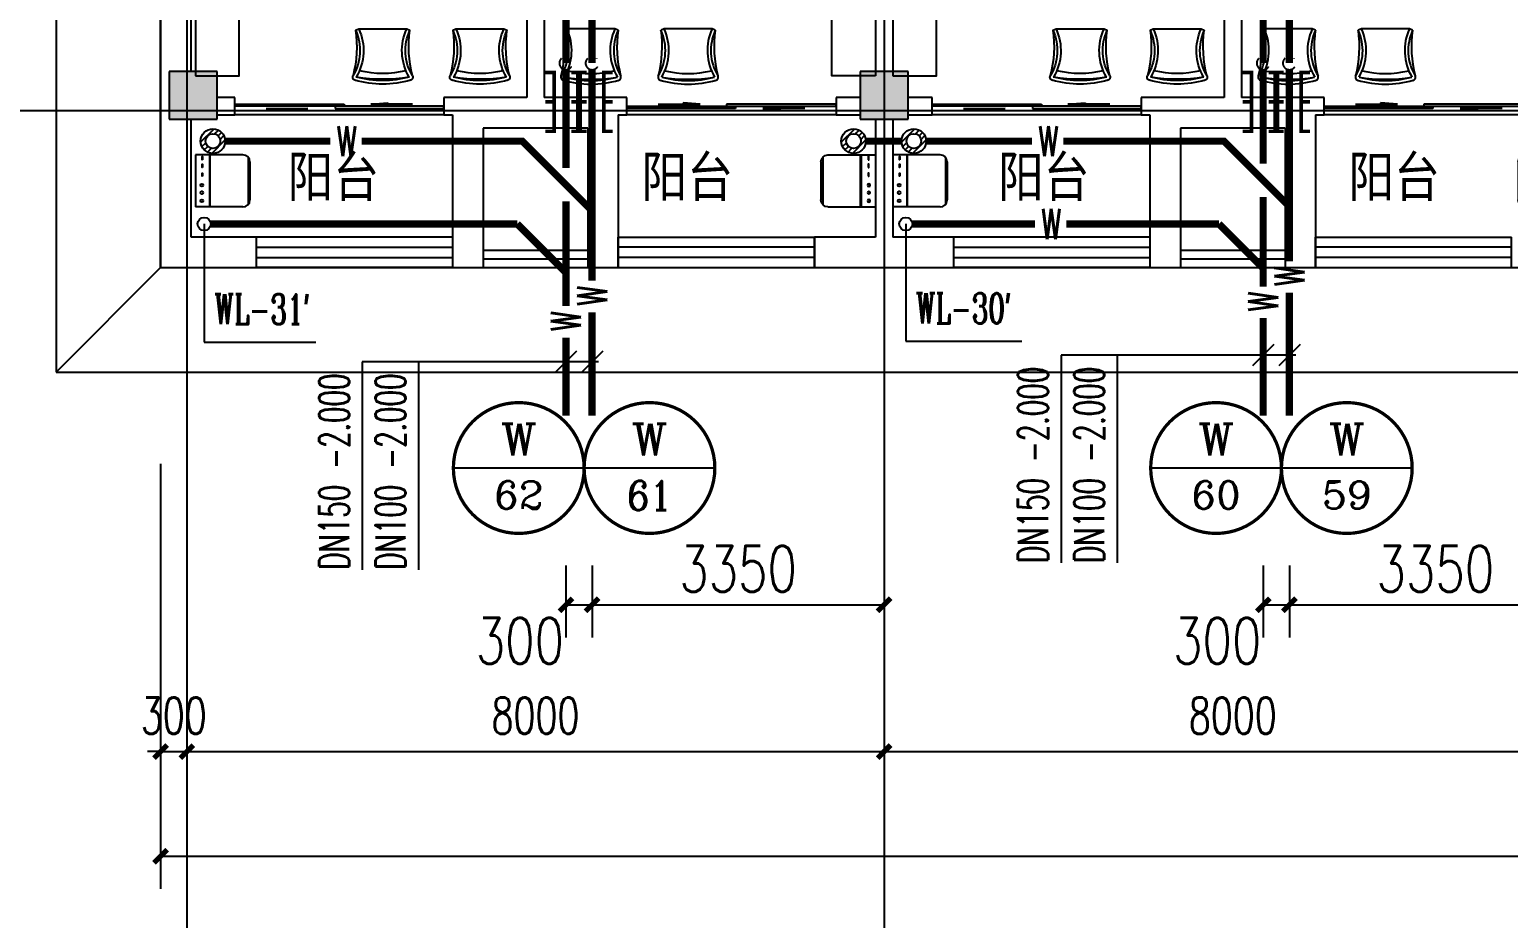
# Model space of a CAD drawing. Extents: x 0 to 2838408, y -923048 to 203859.
# Drawn here: x 2343413 to 2360380, y -276755 to -266563 of the extents above; entities that cross this region are included whole.
import ezdxf
from ezdxf.enums import TextEntityAlignment as Align

# ---------------------------------------------------------------- set-up
doc = ezdxf.new("R2010")
doc.units = 0
doc.header["$LTSCALE"] = 1000
doc.linetypes.add('DASH', pattern=[0.35, 0.25, -0.1])
for name, color, linetype in [('A-Fixt', 81, 'Continuous'), ('AXIS', 3, 'Continuous'), ('COLUMN', 9, 'Continuous'), ('DIM_污水', 3, 'Continuous'), ('DIM_消防', 3, 'Continuous'), ('DOTE', 8, 'Continuous'), ('E2-栏杆', 92, 'Continuous'), ('EQUIP_地漏', 7, 'Continuous'), ('GROUND', 2, 'Continuous'), ('PIPE-污水', 2, 'DASH'), ('PUB_HATCH', 8, 'Continuous'), ('PUB_TEXT', 7, 'Continuous'), ('TEXT_污水', 7, 'Continuous'), ('TWT_DIM', 3, 'Continuous'), ('VALVE_污水', 7, 'Continuous'), ('VPIPE-污水', 2, 'Continuous'), ('WALL', 9, 'Continuous'), ('WINDOW', 4, 'Continuous'), ('XREF', 8, 'Continuous'), ('配景', 3, 'Continuous')]:
    doc.layers.add(name, color=color, linetype=linetype)
doc.styles.add('_TCH_DIM_T3', font='SIMPLEX', dxfattribs={"width": 0.75, "bigfont": 'HZTXT'})
doc.styles.add('_TWT_CIRCLE', font='COMPLEX', dxfattribs={"width": 1.1, "height": 2.3, "bigfont": 'HZTXT'})
doc.styles.add('_TWT_PIPEDN', font='SIMPLEX', dxfattribs={"width": 0.8, "height": 2.3, "bigfont": 'HZTXT'})
doc.styles.add('_TWT_PIPETEXT', font='SIMPLEX', dxfattribs={"width": 0.8, "height": 2.3, "bigfont": 'HZTXT'})
doc.styles.add('_TWT_SERIAL', font='COMPLEX', dxfattribs={"width": 0.8, "height": 2.3, "bigfont": 'HZTXT'})
doc.styles.add('A_DIM_T3', font='SIMPLEX', dxfattribs={"width": 0.7, "bigfont": 'HZ'})
doc.styles.get("Standard").update_dxf_attribs({"font": 'geniso.shx', "bigfont": 'hztxt.shx'})
doc.dimstyles.new('_TCH_ARCH&&150', dxfattribs={"dimtxt": 420, "dimasz": 150, "dimexe": 375, "dimexo": 450, "dimgap": 202.5, "dimtad": 1, "dimdec": 0, "dimzin": 0, "dimdsep": 46, "dimtxsty": 'A_DIM_T3', "dimblk": 'ARCHTICK', "dimcen": 0.09, "dimclrt": 7, "dimazin": 2, "dimtfac": 1, "dimtdec": 0, "dimtix": 1, "dimtmove": 2, "dimatfit": 3, "dimfxl": 150, "dimtolj": 1, "dimtzin": 0, "dimarcsym": 0})
doc.dimstyles.new('_TWT_ARCH&&150', dxfattribs={"dimtxt": 525, "dimasz": 150, "dimexe": 375, "dimexo": 450, "dimgap": 150, "dimtad": 1, "dimdec": 0, "dimzin": 0, "dimdsep": 46, "dimtxsty": '_TCH_DIM_T3', "dimblk": 'ARCHTICK', "dimcen": 0.09, "dimclrt": 7, "dimazin": 2, "dimtfac": 1, "dimtdec": 0, "dimtix": 1, "dimtmove": 2, "dimatfit": 3, "dimfxl": 1, "dimtolj": 1, "dimtzin": 0, "dimarcsym": 0})

# ---------------------------------------------------------------- blocks, each defined once
blk = doc.blocks.new('单人床')
at = {"layer": 'A-Fixt'}
for p, q in [((47774, 13973), (48674, 13973)), ((47774, 12073), (48674, 13973)), ((47774, 12073), (48674, 12073))]:
    blk.add_line(p, q, dxfattribs=at)
blk.add_lwpolyline([(47774, 14023), (48674, 14023), (48674, 12023), (47774, 12023), (47774, 14023)], dxfattribs=at)
blk = doc.blocks.new('CH_AP01')
for p, q in [((-311, 17), (-275, 0)), ((-275, 0), (275, 0)), ((275, 0), (311, 17))]:
    blk.add_line(p, q)
for centre, radius, start, end in [((-307, 555), 37.8, 100.1859, 202.8359), ((-1658, 202), 1360, 352.1659, 14.4283), ((-824, 250), 563, 335.5038, 31.0903), ((0, -579), 1213, 74.7104, 105.2896), ((0, -579), 1173, 75.0287, 104.9713), ((0, -1278), 1857, 80.611, 99.389), ((-824, 250), 603, 335.5038, 30.2691), ((0, -579), 1093, 75.8767, 104.1233), ((824, 250), 603, 149.7309, 204.4962), ((824, 250), 563, 148.9097, 204.4962), ((1658, 202), 1360, 165.5717, 187.8341), ((307, 555), 37.8, 337.1641, 79.8141)]:
    blk.add_arc(centre, radius, start, end)
blk = doc.blocks.new('A$C61295E98')
at = {"color": 3}
for p, q in [((544, 598), (0, 598)), ((0, 598), (0, 0)), ((161, 598), (161, 0)), ((170, 0), (170, 598)), ((603, 572), (603, 26)), ((624, 518), (624, 80)), ((544, 0), (0, 0))]:
    blk.add_line(p, q, dxfattribs=at)
for points in [[(82, 540), (75, 540), (75, 577), (82, 577)], [(82, 453), (75, 453), (75, 490), (82, 490)], [(82, 353), (75, 353), (75, 389), (82, 389)]]:
    blk.add_lwpolyline(points, close=True, dxfattribs=at)
for centre in [(74, 250), (74, 164), (74, 71)]:
    blk.add_circle(centre, 15.7, dxfattribs=at)
for centre, start, end in [((544, 518), 360, 90), ((544, 80), 270, 0)]:
    blk.add_arc(centre, 80, start, end, dxfattribs=at)
blk = doc.blocks.new('宿舍')
at = {"layer": 'A-Fixt'}
for p, q in [((47854, 13802), (48354, 15702)), ((48354, 13802), (47854, 15702)), ((47854, 13802), (48354, 13802))]:
    blk.add_line(p, q, dxfattribs=at)
for points in [[(47854, 8602), (48354, 8602), (48354, 15702), (47854, 15702)], [(47854, 10676), (47970, 10676), (47970, 11743), (47854, 11743)]]:
    blk.add_lwpolyline(points, close=True, dxfattribs=at)
at = {"xscale": -1, "rotation": 90}
for p in [(63677, 60475), (63677, 58775)]:
    blk.add_blockref('单人床', p, dxfattribs=at)
at = {"layer": 'A-Fixt', "xscale": -1, "rotation": 180}
for p in [(50002, 9140), (51117, 9140)]:
    blk.add_blockref('CH_AP01', p, dxfattribs=at)
at = {"layer": '配景', "color": 252}
blk.add_blockref('A$C61295E98', (47854, 7097), dxfattribs=at)
blk = doc.blocks.new('_ArchTick')
at = {"color": 0, "linetype": 'ByBlock', "const_width": 0.4}
blk.add_lwpolyline([(-0.5, -0.5), (0.5, 0.5)], dxfattribs=at)
blk = doc.blocks.new('*D835')
at = {"layer": 'AXIS', "color": 0, "lineweight": -2, "transparency": 16777216}
for p, q in [((2344917, -271542), (2344917, -275217)), ((2345217, -271542), (2345217, -275217)), ((2344917, -274842), (2344767, -274842)), ((2344917, -274842), (2345217, -274842)), ((2345217, -274842), (2345367, -274842))]:
    blk.add_line(p, q, dxfattribs=at)
at = {"layer": 'Defpoints', "color": 0, "transparency": 16777216}
for p in [(2344917, -271092), (2345217, -271092), (2345217, -274842)]:
    blk.add_point(p, dxfattribs=at)
at = {"layer": 'AXIS', "color": 0, "lineweight": -2, "transparency": 16777216, "xscale": 150, "yscale": 150, "zscale": 150}
blk.add_blockref('_ArchTick', (2344917, -274842), dxfattribs=at)
at = {"layer": 'AXIS', "color": 0, "lineweight": -2, "transparency": 16777216, "xscale": 150, "yscale": 150, "zscale": 150, "rotation": 180}
blk.add_blockref('_ArchTick', (2345217, -274842), dxfattribs=at)
at = {"layer": 'AXIS', "color": 7, "transparency": 16777216, "insert": (2345067, -274430), "char_height": 420, "attachment_point": 5, "style": 'A_DIM_T3'}
blk.add_mtext('\\A1;300', dxfattribs=at)
blk = doc.blocks.new('*D836')
at = {"layer": 'AXIS', "color": 0, "lineweight": -2, "transparency": 16777216}
for p, q in [((2345217, -271542), (2345217, -275217)), ((2353217, -271542), (2353217, -275217)), ((2345217, -274842), (2353217, -274842))]:
    blk.add_line(p, q, dxfattribs=at)
at = {"layer": 'Defpoints', "color": 0, "transparency": 16777216}
for p in [(2345217, -271092), (2353217, -271092), (2353217, -274842)]:
    blk.add_point(p, dxfattribs=at)
at = {"layer": 'AXIS', "color": 0, "lineweight": -2, "transparency": 16777216, "xscale": 150, "yscale": 150, "zscale": 150, "rotation": 180}
blk.add_blockref('_ArchTick', (2345217, -274842), dxfattribs=at)
at = {"layer": 'AXIS', "color": 0, "lineweight": -2, "transparency": 16777216, "xscale": 150, "yscale": 150, "zscale": 150}
blk.add_blockref('_ArchTick', (2353217, -274842), dxfattribs=at)
at = {"layer": 'AXIS', "color": 7, "transparency": 16777216, "insert": (2349217, -274430), "char_height": 420, "attachment_point": 5, "style": 'A_DIM_T3'}
blk.add_mtext('\\A1;8000', dxfattribs=at)
blk = doc.blocks.new('*D837')
at = {"layer": 'AXIS', "color": 0, "lineweight": -2, "transparency": 16777216}
for p, q in [((2353217, -271542), (2353217, -275217)), ((2361217, -271542), (2361217, -275217)), ((2353217, -274842), (2361217, -274842))]:
    blk.add_line(p, q, dxfattribs=at)
at = {"layer": 'Defpoints', "color": 0, "transparency": 16777216}
for p in [(2353217, -271092), (2361217, -271092), (2361217, -274842)]:
    blk.add_point(p, dxfattribs=at)
at = {"layer": 'AXIS', "color": 0, "lineweight": -2, "transparency": 16777216, "xscale": 150, "yscale": 150, "zscale": 150, "rotation": 180}
blk.add_blockref('_ArchTick', (2353217, -274842), dxfattribs=at)
at = {"layer": 'AXIS', "color": 0, "lineweight": -2, "transparency": 16777216, "xscale": 150, "yscale": 150, "zscale": 150}
blk.add_blockref('_ArchTick', (2361217, -274842), dxfattribs=at)
at = {"layer": 'AXIS', "color": 7, "transparency": 16777216, "insert": (2357217, -274430), "char_height": 420, "attachment_point": 5, "style": 'A_DIM_T3'}
blk.add_mtext('\\A1;8000', dxfattribs=at)
blk = doc.blocks.new('*D853')
at = {"layer": 'AXIS', "color": 0, "lineweight": -2, "transparency": 16777216}
for p, q in [((2344917, -271542), (2344917, -276417)), ((2452117, -271542), (2452117, -276417)), ((2344917, -276042), (2452117, -276042))]:
    blk.add_line(p, q, dxfattribs=at)
at = {"layer": 'Defpoints', "color": 0, "transparency": 16777216}
for p in [(2344917, -271092), (2452117, -271092), (2452117, -276042)]:
    blk.add_point(p, dxfattribs=at)
at = {"layer": 'AXIS', "color": 0, "lineweight": -2, "transparency": 16777216, "xscale": 150, "yscale": 150, "zscale": 150, "rotation": 180}
blk.add_blockref('_ArchTick', (2344917, -276042), dxfattribs=at)
at = {"layer": 'AXIS', "color": 0, "lineweight": -2, "transparency": 16777216, "xscale": 150, "yscale": 150, "zscale": 150}
blk.add_blockref('_ArchTick', (2452117, -276042), dxfattribs=at)
at = {"layer": 'AXIS', "color": 7, "transparency": 16777216, "insert": (2398517, -275630), "char_height": 420, "attachment_point": 5, "style": 'A_DIM_T3'}
blk.add_mtext('\\A1;107200', dxfattribs=at)
blk = doc.blocks.new('$DorLib2D$00000131')
at = {"color": 0, "linetype": 'Continuous'}
for p, q in [((0.15, 0.125), (0.2319, 0.1973)), ((0.2319, 0.1973), (0.2319, 0.125)), ((-0.5, 0.125), (-0.5, 0)), ((0.0192, 0.125), (-0.5, 0.125)), ((0.0192, 0), (0.0192, 0.125)), ((0.35, 0.125), (0.15, 0.125)), ((-0.5, 0), (0.0192, 0)), ((-0.024, 0), (0.5, 0)), ((-0.024, -0.125), (-0.024, 0)), ((0.5, 0), (0.5, -0.125)), ((-0.35, -0.125), (-0.15, -0.125)), ((-0.2319, -0.1973), (-0.2319, -0.125)), ((-0.15, -0.125), (-0.2319, -0.1973)), ((0.5, -0.125), (-0.024, -0.125))]:
    blk.add_line(p, q, dxfattribs=at)
blk = doc.blocks.new('$WINLIB2D$00000001')
at = {"color": 0}
for points in [[(-0.5, 0.5), (-0.5, -0.5)], [(-0.5, 0.5), (0.5, 0.5)], [(0.5, -0.5), (0.5, 0.5)], [(0.5, 0.1667), (-0.5, 0.1667)], [(0.5, -0.1667), (-0.5, -0.1667)], [(-0.5, -0.5), (0.5, -0.5)]]:
    blk.add_lwpolyline(points, dxfattribs=at)
blk = doc.blocks.new('*D3348')
at = {"layer": 'Defpoints', "color": 0, "transparency": 16777216}
for p in [(2357867, -272259), (2361217, -272259), (2361217, -273159)]:
    blk.add_point(p, dxfattribs=at)
at = {"layer": 'TWT_DIM', "color": 0, "lineweight": -2, "transparency": 16777216}
for p, q in [((2357867, -272709), (2357867, -273534)), ((2361217, -272709), (2361217, -273534)), ((2357867, -273159), (2361217, -273159))]:
    blk.add_line(p, q, dxfattribs=at)
at = {"layer": 'TWT_DIM', "color": 0, "lineweight": -2, "transparency": 16777216, "xscale": 150, "yscale": 150, "zscale": 150, "rotation": 180}
blk.add_blockref('_ArchTick', (2357867, -273159), dxfattribs=at)
at = {"layer": 'TWT_DIM', "color": 0, "lineweight": -2, "transparency": 16777216, "xscale": 150, "yscale": 150, "zscale": 150}
blk.add_blockref('_ArchTick', (2361217, -273159), dxfattribs=at)
at = {"layer": 'TWT_DIM', "color": 7, "transparency": 16777216, "insert": (2359542, -272747), "char_height": 525, "attachment_point": 5, "style": '_TCH_DIM_T3'}
blk.add_mtext('\\A1;3350', dxfattribs=at)
blk = doc.blocks.new('*D3349')
at = {"layer": 'Defpoints', "color": 0, "transparency": 16777216}
for p in [(2357567, -272259), (2357867, -272259), (2357867, -273159)]:
    blk.add_point(p, dxfattribs=at)
at = {"layer": 'TWT_DIM', "color": 0, "lineweight": -2, "transparency": 16777216}
for p, q in [((2357567, -272709), (2357567, -273534)), ((2357867, -272709), (2357867, -273534)), ((2357567, -273159), (2357867, -273159))]:
    blk.add_line(p, q, dxfattribs=at)
at = {"layer": 'TWT_DIM', "color": 0, "lineweight": -2, "transparency": 16777216, "xscale": 150, "yscale": 150, "zscale": 150, "rotation": 180}
blk.add_blockref('_ArchTick', (2357567, -273159), dxfattribs=at)
at = {"layer": 'TWT_DIM', "color": 0, "lineweight": -2, "transparency": 16777216, "xscale": 150, "yscale": 150, "zscale": 150}
blk.add_blockref('_ArchTick', (2357867, -273159), dxfattribs=at)
at = {"layer": 'TWT_DIM', "color": 7, "transparency": 16777216, "insert": (2357039, -273572), "char_height": 525, "attachment_point": 5, "style": '_TCH_DIM_T3'}
blk.add_mtext('\\A1;300', dxfattribs=at)
blk = doc.blocks.new('*D3350')
at = {"layer": 'Defpoints', "color": 0, "transparency": 16777216}
for p in [(2349867, -272259), (2353217, -272259), (2353217, -273159)]:
    blk.add_point(p, dxfattribs=at)
at = {"layer": 'TWT_DIM', "color": 0, "lineweight": -2, "transparency": 16777216}
for p, q in [((2349867, -272709), (2349867, -273534)), ((2353217, -272709), (2353217, -273534)), ((2349867, -273159), (2353217, -273159))]:
    blk.add_line(p, q, dxfattribs=at)
at = {"layer": 'TWT_DIM', "color": 0, "lineweight": -2, "transparency": 16777216, "xscale": 150, "yscale": 150, "zscale": 150, "rotation": 180}
blk.add_blockref('_ArchTick', (2349867, -273159), dxfattribs=at)
at = {"layer": 'TWT_DIM', "color": 0, "lineweight": -2, "transparency": 16777216, "xscale": 150, "yscale": 150, "zscale": 150}
blk.add_blockref('_ArchTick', (2353217, -273159), dxfattribs=at)
at = {"layer": 'TWT_DIM', "color": 7, "transparency": 16777216, "insert": (2351542, -272747), "char_height": 525, "attachment_point": 5, "style": '_TCH_DIM_T3'}
blk.add_mtext('\\A1;3350', dxfattribs=at)
blk = doc.blocks.new('*D3351')
at = {"layer": 'Defpoints', "color": 0, "transparency": 16777216}
for p in [(2349567, -272259), (2349867, -272259), (2349867, -273159)]:
    blk.add_point(p, dxfattribs=at)
at = {"layer": 'TWT_DIM', "color": 0, "lineweight": -2, "transparency": 16777216}
for p, q in [((2349567, -272709), (2349567, -273534)), ((2349867, -272709), (2349867, -273534)), ((2349567, -273159), (2349867, -273159))]:
    blk.add_line(p, q, dxfattribs=at)
at = {"layer": 'TWT_DIM', "color": 0, "lineweight": -2, "transparency": 16777216, "xscale": 150, "yscale": 150, "zscale": 150, "rotation": 180}
blk.add_blockref('_ArchTick', (2349567, -273159), dxfattribs=at)
at = {"layer": 'TWT_DIM', "color": 0, "lineweight": -2, "transparency": 16777216, "xscale": 150, "yscale": 150, "zscale": 150}
blk.add_blockref('_ArchTick', (2349867, -273159), dxfattribs=at)
at = {"layer": 'TWT_DIM', "color": 7, "transparency": 16777216, "insert": (2349039, -273572), "char_height": 525, "attachment_point": 5, "style": '_TCH_DIM_T3'}
blk.add_mtext('\\A1;300', dxfattribs=at)
blk = doc.blocks.new('$VALVE$00000547')
at = {"const_width": 30}
for points in [[(0, 100), (-250, 100), (-250, 175)], [(0, 100), (0, 175)], [(0, 100), (250, 100), (250, 175)], [(-250, -175), (-250, -100), (0, -100)], [(0, -175), (0, -100)], [(250, -175), (250, -100), (0, -100)]]:
    blk.add_lwpolyline(points, dxfattribs=at)
blk = doc.blocks.new('$TwtSys$00000543')
for p, q in [((-94, -9), (9, 94)), ((-9, -94), (94, 9)), ((12, 55), (42, 84)), ((40, 40), (66, 66)), ((55, 12), (84, 42)), ((-84, -42), (-55, -12)), ((-66, -66), (-40, -40)), ((-42, -84), (-12, -55))]:
    blk.add_line(p, q)
for radius in [94, 56.4]:
    blk.add_circle((0, 0), radius)
blk = doc.blocks.new('1F1')
at = {"layer": 'PUB_HATCH'}
for points in [[(2345566.7, -267042.2), (2345016.7, -267042.2), (2345016.7, -267592.2), (2345566.7, -267592.2)], [(2353491.7, -267042.2), (2352941.7, -267042.2), (2352941.7, -267592.2), (2353491.7, -267592.2)]]:
    blk.add_hatch(color=256, dxfattribs=at).paths.add_polyline_path(points)
at = {"layer": 'AXIS'}
for p, q in [((2345216.7, -271092.2), (2345216.7, -277092.2)), ((2353216.7, -271092.2), (2353216.7, -277092.2))]:
    blk.add_line(p, q, dxfattribs=at)
at = {"layer": 'COLUMN'}
for p, q in [((2345566.7, -267042.2), (2345016.7, -267042.2)), ((2345016.7, -267042.2), (2345016.7, -267592.2)), ((2345566.7, -267592.2), (2345566.7, -267042.2)), ((2353491.7, -267042.2), (2352941.7, -267042.2)), ((2352941.7, -267042.2), (2352941.7, -267592.2)), ((2353491.7, -267592.2), (2353491.7, -267042.2)), ((2345016.7, -267592.2), (2345566.7, -267592.2)), ((2352941.7, -267592.2), (2353491.7, -267592.2))]:
    blk.add_line(p, q, dxfattribs=at)
at = {"layer": 'DOTE'}
for p, q in [((2345216.7, -187892.2), (2345216.7, -271092.2)), ((2353216.7, -187892.2), (2353216.7, -271092.2)), ((2343216.7, -267492.2), (2453916.7, -267492.2))]:
    blk.add_line(p, q, dxfattribs=at)
at = {"layer": 'E2-栏杆'}
for points in [[(2348616.7, -269092.2), (2349816.7, -269092.2)], [(2348616.7, -269192.2), (2349816.7, -269192.2)], [(2356616.7, -269092.2), (2357816.7, -269092.2)], [(2356616.7, -269192.2), (2357816.7, -269192.2)]]:
    blk.add_lwpolyline(points, dxfattribs=at)
at = {"layer": 'GROUND'}
for p, q in [((2343716.7, -256092.2), (2343716.7, -270492.2)), ((2344916.7, -257292.2), (2344916.7, -269292.2)), ((2344916.7, -269292.2), (2343716.7, -270492.2)), ((2344916.7, -269292.2), (2388316.7, -269292.2)), ((2343716.7, -270492.2), (2388316.7, -270492.2))]:
    blk.add_line(p, q, dxfattribs=at)
at = {"layer": 'WALL'}
for p, q in [((2344916.7, -267492.2), (2344916.7, -262117.2)), ((2345266.7, -267042.2), (2345266.7, -262392.2)), ((2349116.7, -262392.2), (2349116.7, -267342.2)), ((2349316.7, -262392.2), (2349316.7, -267342.2)), ((2353116.7, -262392.2), (2353116.7, -267042.2)), ((2353316.7, -262392.2), (2353316.7, -267042.2)), ((2357116.7, -262392.2), (2357116.7, -267342.2)), ((2357316.7, -262392.2), (2357316.7, -267342.2)), ((2345766.7, -267342.2), (2345566.7, -267342.2)), ((2345766.7, -267542.2), (2345766.7, -267342.2)), ((2348516.7, -267342.2), (2348166.7, -267342.2)), ((2348166.7, -267342.2), (2348166.7, -267542.2)), ((2349116.7, -267342.2), (2348516.7, -267342.2)), ((2349916.7, -267342.2), (2349316.7, -267342.2)), ((2350266.7, -267342.2), (2349916.7, -267342.2)), ((2350266.7, -267542.2), (2350266.7, -267342.2)), ((2352941.7, -267342.2), (2352666.7, -267342.2)), ((2352666.7, -267342.2), (2352666.7, -267542.2)), ((2353766.7, -267342.2), (2353491.7, -267342.2)), ((2353766.7, -267542.2), (2353766.7, -267342.2)), ((2356516.7, -267342.2), (2356166.7, -267342.2)), ((2356166.7, -267342.2), (2356166.7, -267542.2)), ((2357116.7, -267342.2), (2356516.7, -267342.2)), ((2357916.7, -267342.2), (2357316.7, -267342.2)), ((2358266.7, -267342.2), (2357916.7, -267342.2)), ((2358266.7, -267542.2), (2358266.7, -267342.2)), ((2344916.7, -269292.2), (2344916.7, -267492.2)), ((2345566.7, -267542.2), (2345766.7, -267542.2)), ((2348166.7, -267542.2), (2348266.7, -267542.2)), ((2348266.7, -267542.2), (2348266.7, -268942.2)), ((2350166.7, -267542.2), (2350166.7, -268942.2)), ((2350166.7, -267542.2), (2350266.7, -267542.2)), ((2352666.7, -267542.2), (2352941.7, -267542.2)), ((2353491.7, -267542.2), (2353766.7, -267542.2)), ((2356166.7, -267542.2), (2356266.7, -267542.2)), ((2356266.7, -267542.2), (2356266.7, -268942.2)), ((2358166.7, -267542.2), (2358166.7, -268942.2)), ((2358166.7, -267542.2), (2358266.7, -267542.2)), ((2345266.7, -268942.2), (2345266.7, -267592.2)), ((2349216.7, -267692.2), (2348616.7, -267692.2)), ((2348616.7, -267692.2), (2348616.7, -269292.2)), ((2349816.7, -267692.2), (2349216.7, -267692.2)), ((2349816.7, -267692.2), (2349816.7, -269292.2)), ((2353116.7, -267592.2), (2353116.7, -268942.2)), ((2353316.7, -267592.2), (2353316.7, -268942.2)), ((2356616.7, -267692.2), (2356616.7, -269292.2)), ((2357216.7, -267692.2), (2356616.7, -267692.2)), ((2357816.7, -267692.2), (2357216.7, -267692.2)), ((2357816.7, -267692.2), (2357816.7, -269292.2)), ((2346016.7, -268942.2), (2345266.7, -268942.2)), ((2346016.7, -269292.2), (2346016.7, -268942.2)), ((2348266.7, -268942.2), (2348266.7, -269292.2)), ((2350166.7, -269292.2), (2350166.7, -268942.2)), ((2353116.7, -268942.2), (2352416.7, -268942.2)), ((2352416.7, -268942.2), (2352416.7, -269292.2)), ((2354016.7, -268942.2), (2353316.7, -268942.2)), ((2354016.7, -269292.2), (2354016.7, -268942.2)), ((2356266.7, -268942.2), (2356266.7, -269292.2)), ((2358166.7, -269292.2), (2358166.7, -268942.2)), ((2344916.7, -269292.2), (2346016.7, -269292.2)), ((2348266.7, -269292.2), (2348616.7, -269292.2)), ((2349816.7, -269292.2), (2350166.7, -269292.2)), ((2352416.7, -269292.2), (2353216.7, -269292.2)), ((2353216.7, -269292.2), (2354016.7, -269292.2)), ((2356266.7, -269292.2), (2356616.7, -269292.2)), ((2357816.7, -269292.2), (2358166.7, -269292.2))]:
    blk.add_line(p, q, dxfattribs=at)
at = {"layer": 'WINDOW'}
for p, q in [((2348166.7, -267542.2), (2345766.7, -267542.2)), ((2352666.7, -267542.2), (2350266.7, -267542.2)), ((2356166.7, -267542.2), (2353766.7, -267542.2)), ((2360666.7, -267542.2), (2358266.7, -267542.2))]:
    blk.add_line(p, q, dxfattribs=at)
for p in [(2297462.9, -275693.9), (2305462.9, -275693.9)]:
    blk.add_blockref('宿舍', p)
at = {"xscale": -1}
for p in [(2400970.6, -275693.9), (2408970.6, -275693.9)]:
    blk.add_blockref('宿舍', p, dxfattribs=at)
at = {"layer": 'WINDOW'}
for name, p, xscale, yscale, zscale, rotation in [('$DorLib2D$00000131', (2346966.7, -267442.2), 2400, 200, 2400, 180), ('$DorLib2D$00000131', (2351466.7, -267442.2), -2400, 200, -2400, 180), ('$DorLib2D$00000131', (2354966.7, -267442.2), 2400, 200, 2400, 180), ('$DorLib2D$00000131', (2359466.7, -267442.2), -2400, 200, -2400, 180), ('$WINLIB2D$00000001', (2347141.7, -269117.2), 2249.999999993481, -350, 2249.999999993481, 179.999999999999), ('$WINLIB2D$00000001', (2351291.7, -269117.2), -2249.999999993481, -350, -2249.999999993481, 180), ('$WINLIB2D$00000001', (2355141.7, -269117.2), 2249.999999993481, -350, 2249.999999993481, 180.000000000003), ('$WINLIB2D$00000001', (2359291.7, -269117.2), -2249.999999993481, -350, -2249.999999993481, 180)]:
    blk.add_blockref(name, p, dxfattribs=dict(at, xscale=xscale, yscale=yscale, zscale=zscale, rotation=rotation))
at = {"layer": 'PUB_TEXT'}
for p in [(2346373.5, -268530.2), (2350433.9, -268530.2), (2354523.9, -268530.2), (2358543.8, -268530.2)]:
    blk.add_text('阳台', height=525, dxfattribs=at).set_placement(p)
at = {"layer": 'AXIS'}
for p1, p2, distance, picture, middle in [((2344916.7, -271092.2), (2345216.7, -271092.2), -3750, '*D835', (2345066.7, -274429.7)), ((2344916.7, -271092.2), (2452116.7, -271092.2), -4950, '*D853', (2398516.7, -275629.7)), ((2345216.7, -271092.2), (2353216.7, -271092.2), -3750, '*D836', (2349216.7, -274429.7)), ((2353216.7, -271092.2), (2361216.7, -271092.2), -3750, '*D837', (2357216.7, -274429.7))]:
    dim = blk.add_aligned_dim(p1=p1, p2=p2, distance=distance, dimstyle='_TCH_ARCH&&150', dxfattribs=at)
    dim.commit()
    dim.dimension.update_dxf_attribs({"geometry": picture, "text_midpoint": middle})

msp = doc.modelspace()

# ---------------------------------------------------------------- hatches: boundary and pattern name
at = {"layer": 'PIPE-污水'}
for points in [[(2349066.7, -267842.2), (2349066.7, -267800.9), (2349083.8, -267800.9)], [(2349066.7, -267842.2), (2349095.9, -267813), (2349083.8, -267800.9)], [(2357116.7, -267842.2), (2357116.7, -267800.9), (2357133.8, -267800.9)], [(2357116.7, -267842.2), (2357145.9, -267813), (2357133.8, -267800.9)]]:
    msp.add_hatch(color=256, dxfattribs=at).paths.add_polyline_path(points)

# ---------------------------------------------------------------- linework, layer by layer
at = {"layer": 'DIM_污水', "linetype": 'ByBlock'}
for p, q in [((2345416.7, -268792.2), (2345416.7, -270146.2)), ((2353466.7, -268792.2), (2353466.7, -270135.7)), ((2345416.7, -270146.2), (2346695.6, -270146.2)), ((2349688.7, -270251), (2349444.8, -270494.9)), ((2349988.7, -270251), (2349744.8, -270494.9)), ((2353466.7, -270135.7), (2354795.4, -270135.7)), ((2357688.7, -270173.6), (2357444.8, -270417.5)), ((2357988.7, -270173.6), (2357744.8, -270417.5)), ((2347875.6, -270373), (2347230.6, -270373)), ((2347230.6, -270373), (2347230.6, -272756.7)), ((2349941.7, -270373), (2347875.6, -270373)), ((2347875.6, -270373), (2347875.6, -272756.7)), ((2355892.6, -270295.5), (2355247.6, -270295.5)), ((2355247.6, -270295.5), (2355247.6, -272679.3)), ((2357941.7, -270295.5), (2355892.6, -270295.5)), ((2355892.6, -270295.5), (2355892.6, -272679.3))]:
    msp.add_line(p, q, dxfattribs=at)
at = {"layer": 'DIM_消防'}
for p, q in [((2349775.4, -271590.3), (2348275.4, -271590.3)), ((2351275.4, -271590.3), (2349775.4, -271590.3)), ((2357775.4, -271590.3), (2356275.4, -271590.3)), ((2359275.4, -271590.3), (2357775.4, -271590.3))]:
    msp.add_line(p, q, dxfattribs=at)
at = {"layer": 'DIM_消防', "const_width": 37.5}
for points in [[(2349775.4, -271590.3, 1), (2348275.4, -271590.3, 1)], [(2351275.4, -271590.3, 1), (2349775.4, -271590.3, 1)], [(2357775.4, -271590.3, 1), (2356275.4, -271590.3, 1)], [(2359275.4, -271590.3, 1), (2357775.4, -271590.3, 1)]]:
    msp.add_lwpolyline(points, format="xyb", close=True, dxfattribs=at)
at = {"layer": 'PIPE-污水', "ltscale": 1.5, "const_width": 82.5}
for points in [[(2349566.7, -264533.1), (2349566.7, -266948.1)], [(2357566.7, -264533.1), (2357566.7, -266948.1)], [(2349866.7, -264763.2), (2349866.7, -266948.1)], [(2357866.7, -264763.2), (2357866.7, -266948.1)], [(2349566.7, -267023.1), (2349566.7, -268150.9)], [(2349866.7, -267023.1), (2349866.7, -268642.2)], [(2357566.7, -267023.1), (2357566.7, -268100.9)], [(2357866.7, -267023.1), (2357866.7, -268592.2)], [(2346864.1, -267842.2), (2345657.7, -267842.2)], [(2349066.7, -267842.2), (2347224.3, -267842.2)], [(2349066.7, -267842.2), (2349866.7, -268642.2)], [(2353416.9, -267842.2), (2353007.7, -267842.2)], [(2354914.1, -267842.2), (2353698.9, -267842.2)], [(2357116.7, -267842.2), (2355274.3, -267842.2)], [(2357116.7, -267842.2), (2357866.7, -268592.2)], [(2349566.7, -268533.4), (2349566.7, -269349.8)], [(2357566.7, -268483.4), (2357566.7, -269299.8)], [(2357866.7, -268592.2), (2357866.7, -269218.8)], [(2349866.7, -268642.2), (2349866.7, -269443.4)], [(2345491.7, -268792.2), (2349009.2, -268792.2)], [(2349009.2, -268792.2), (2349566.7, -269349.8)], [(2354946.5, -268792.2), (2353541.7, -268792.2)], [(2357059.2, -268792.2), (2355306.8, -268792.2)], [(2357059.2, -268792.2), (2357566.7, -269299.8)], [(2349566.7, -269349.8), (2349566.7, -269734.5)], [(2357566.7, -269299.8), (2357566.7, -269509.9)], [(2357866.7, -269579.1), (2357866.7, -270990.9)], [(2349866.7, -269803.7), (2349866.7, -270990.9)], [(2357566.7, -269870.2), (2357566.7, -270990.9)], [(2349566.7, -270094.8), (2349566.7, -270990.9)]]:
    msp.add_lwpolyline(points, dxfattribs=at)
at = {"layer": 'PIPE-污水'}
for centre in [(2349566.7, -266948.1), (2349866.7, -266948.1), (2357566.7, -266948.1), (2357866.7, -266948.1)]:
    msp.add_arc(centre, 75, 135, 45, dxfattribs=at)
at = {"layer": 'VPIPE-污水'}
for centre in [(2345416.7, -268792.2), (2353466.7, -268792.2)]:
    msp.add_circle(centre, 75, dxfattribs=at)

# ---------------------------------------------------------------- block references
at = {"layer": 'EQUIP_地漏', "linetype": 'ByBlock', "xscale": 1.5, "yscale": 1.5, "zscale": 1.5}
for p in [(2345516.7, -267842.2), (2352866.7, -267842.2), (2353557.9, -267842.2)]:
    msp.add_blockref('$TwtSys$00000543', p, dxfattribs=at)
at = {"layer": 'VALVE_污水', "xscale": 1.35, "yscale": 1.35, "zscale": 1.35}
for p, rotation in [((2349566.7, -267392.2), 270), ((2349866.7, -267392.2), 270.0000000000066), ((2357566.7, -267392.2), 270), ((2357866.7, -267392.2), 270.0000000000066)]:
    msp.add_blockref('$VALVE$00000547', p, dxfattribs=dict(at, rotation=rotation))
at = {"layer": 'XREF'}
msp.add_blockref('1F1', (0, 0), dxfattribs=at)

# ---------------------------------------------------------------- texts
at = {"layer": 'DIM_污水', "color": 7, "linetype": 'ByBlock', "style": '_TWT_SERIAL', "width": 0.64}
for s, p in [("WL-30'", (2353580.3, -269932)), ("WL-31'", (2345533.1, -269942.5))]:
    msp.add_text(s, height=345, dxfattribs=at).set_placement(p)
at = {"layer": 'DIM_污水', "color": 7, "linetype": 'ByBlock', "style": '_TWT_PIPEDN', "width": 0.64}
for s, p in [('-2.000', (2347080.6, -271604.5)), ('-2.000', (2347725.6, -271604.5)), ('-2.000', (2355097.6, -271527.1)), ('-2.000', (2355742.6, -271527.1)), ('DN150', (2355097.6, -272679.3)), ('DN100', (2355742.6, -272679.3)), ('DN150', (2347080.6, -272756.7)), ('DN100', (2347725.6, -272756.7))]:
    msp.add_text(s, height=345, rotation=90, dxfattribs=at).set_placement(p)
at = {"layer": 'DIM_消防', "color": 7, "style": '_TWT_CIRCLE'}
for s, height, p, p2 in [('W', 362.4, (2348816.6, -271447.1), (2349234.2, -271447.1)), ('W', 362.4, (2350316.6, -271447.1), (2350734.2, -271447.1)), ('W', 362.4, (2356816.6, -271447.1), (2357234.2, -271447.1)), ('W', 362.4, (2358316.6, -271447.1), (2358734.2, -271447.1)), ('62', 317.96, (2348742.3, -272058.9), (2349308.5, -272058.9)), ('61', 336.64, (2350269.7, -272074.3), (2350781.1, -272074.3)), ('60', 317.96, (2356742.3, -272058.9), (2357308.5, -272058.9)), ('59', 317.96, (2358242.3, -272058.9), (2358808.5, -272058.9))]:
    msp.add_text(s, height=height, dxfattribs=at).set_placement(p, p2, align=Align.FIT)
at = {"layer": 'TEXT_污水', "linetype": 'ByBlock', "style": '_TWT_PIPETEXT', "width": 0.64}
for p in [(2346939.1, -268014.7), (2354989.1, -268014.7), (2355021.5, -268964.7)]:
    msp.add_text('W', height=345, dxfattribs=at).set_placement(p)
at = {"layer": 'TEXT_污水', "style": '_TWT_PIPETEXT', "width": 0.64}
for p in [(2358039.2, -269504.1), (2350039.2, -269728.7), (2357739.2, -269795.2), (2349739.2, -270019.8)]:
    msp.add_text('W', height=345, rotation=90, dxfattribs=at).set_placement(p)

# ---------------------------------------------------------------- dimensions: what is measured, and where the dimension line sits
at = {"layer": 'TWT_DIM'}
for base, p1, p2, picture, middle in [((2349866.7, -273159), (2349566.7, -272258.5), (2349866.7, -272258.5), '*D3351', (2349038.7, -273571.5)), ((2357866.7, -273159), (2357566.7, -272258.5), (2357866.7, -272258.5), '*D3349', (2357038.7, -273571.5))]:
    dim = msp.add_linear_dim(base=base, p1=p1, p2=p2, angle=0, dimstyle='_TWT_ARCH&&150', dxfattribs=at)
    dim.commit()
    dim.dimension.update_dxf_attribs({"geometry": picture, "text_midpoint": middle, "dimtype": 129})
for p1, p2, picture, middle in [((2349866.7, -272258.5), (2353216.7, -272258.5), '*D3350', (2351541.7, -272746.5)), ((2357866.7, -272258.5), (2361216.7, -272258.5), '*D3348', (2359541.7, -272746.5))]:
    dim = msp.add_aligned_dim(p1=p1, p2=p2, distance=-900.5, dimstyle='_TWT_ARCH&&150', dxfattribs=at)
    dim.commit()
    dim.dimension.update_dxf_attribs({"geometry": picture, "text_midpoint": middle})

doc.saveas('drawing.dxf')
